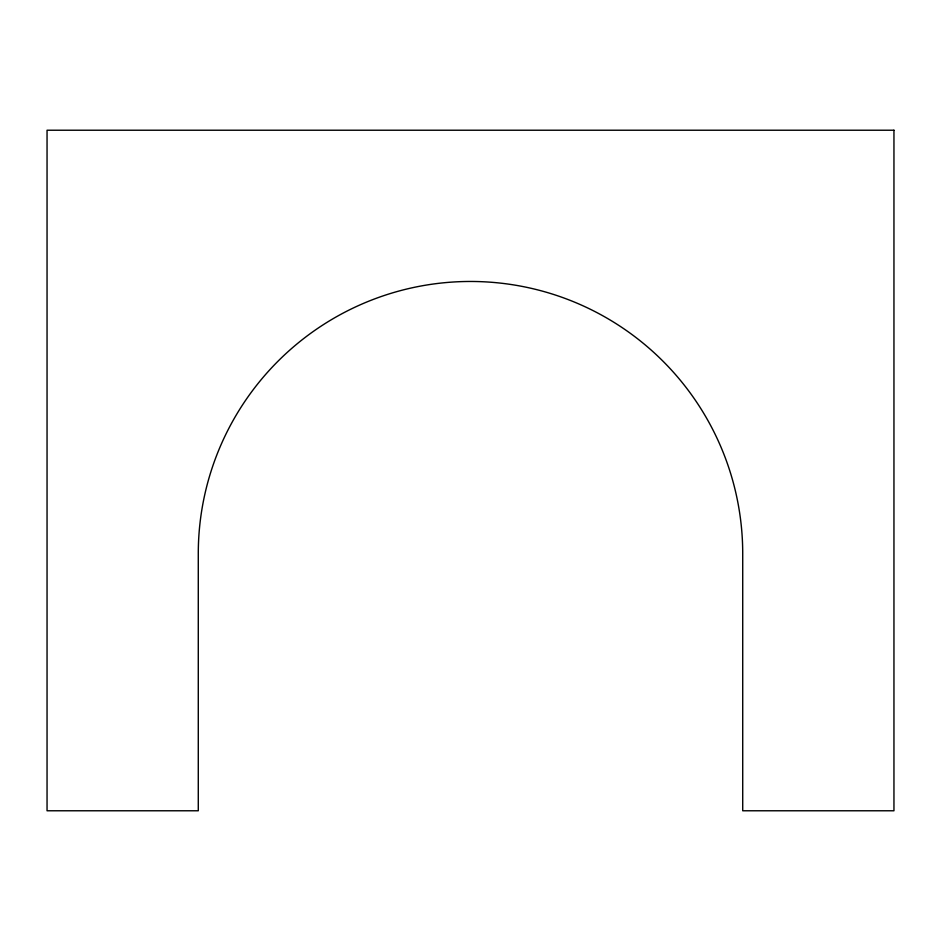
<?xml version="1.0" encoding="UTF-8"?>
<svg xmlns="http://www.w3.org/2000/svg" width="941" height="941" viewBox="0 0 941 941"><rect width="100%" height="100%" fill="white"/><g stroke="black" fill="none" stroke-linecap="round" stroke-linejoin="round"><path stroke-width="1.41" d="M893.95 130.223L47.05 130.223L47.05 810.777L198.28 810.777L198.28 553.673A272.22 272.22 0 0 1 470.5 281.465A272.22 272.22 0 0 1 742.72 553.673L742.72 810.777L893.95 810.777L893.95 130.223"/></g></svg>
